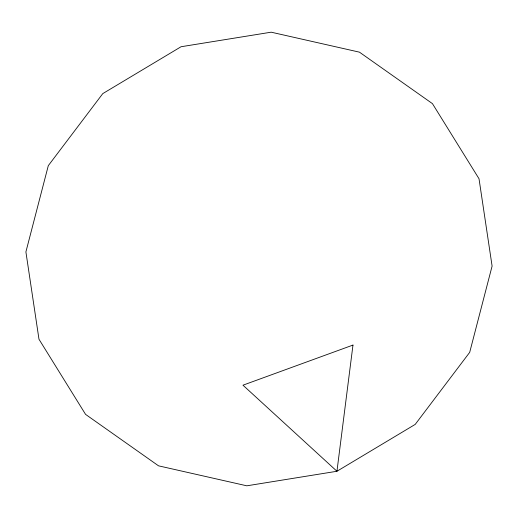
<?xml version="1.0" encoding="UTF-8"?>
<svg xmlns="http://www.w3.org/2000/svg" width="518" height="518" viewBox="0 0 518 518"><rect width="100%" height="100%" fill="white"/><g stroke="black" fill="none" stroke-linecap="round" stroke-linejoin="round"><path stroke-width="0.78" d="M352.978 345.072L336.946 471.263L246.821 485.813L158.54 465.837L85.561 414.368L38.98 339.245L25.9 251.903L48.303 165.65L102.791 93.603L181.054 46.737L271.179 32.187L359.46 52.163L432.439 103.632L479.02 178.755L492.1 266.097L469.696 352.35L415.209 424.397L336.946 471.263L242.968 385.191L352.978 345.072"/></g></svg>
